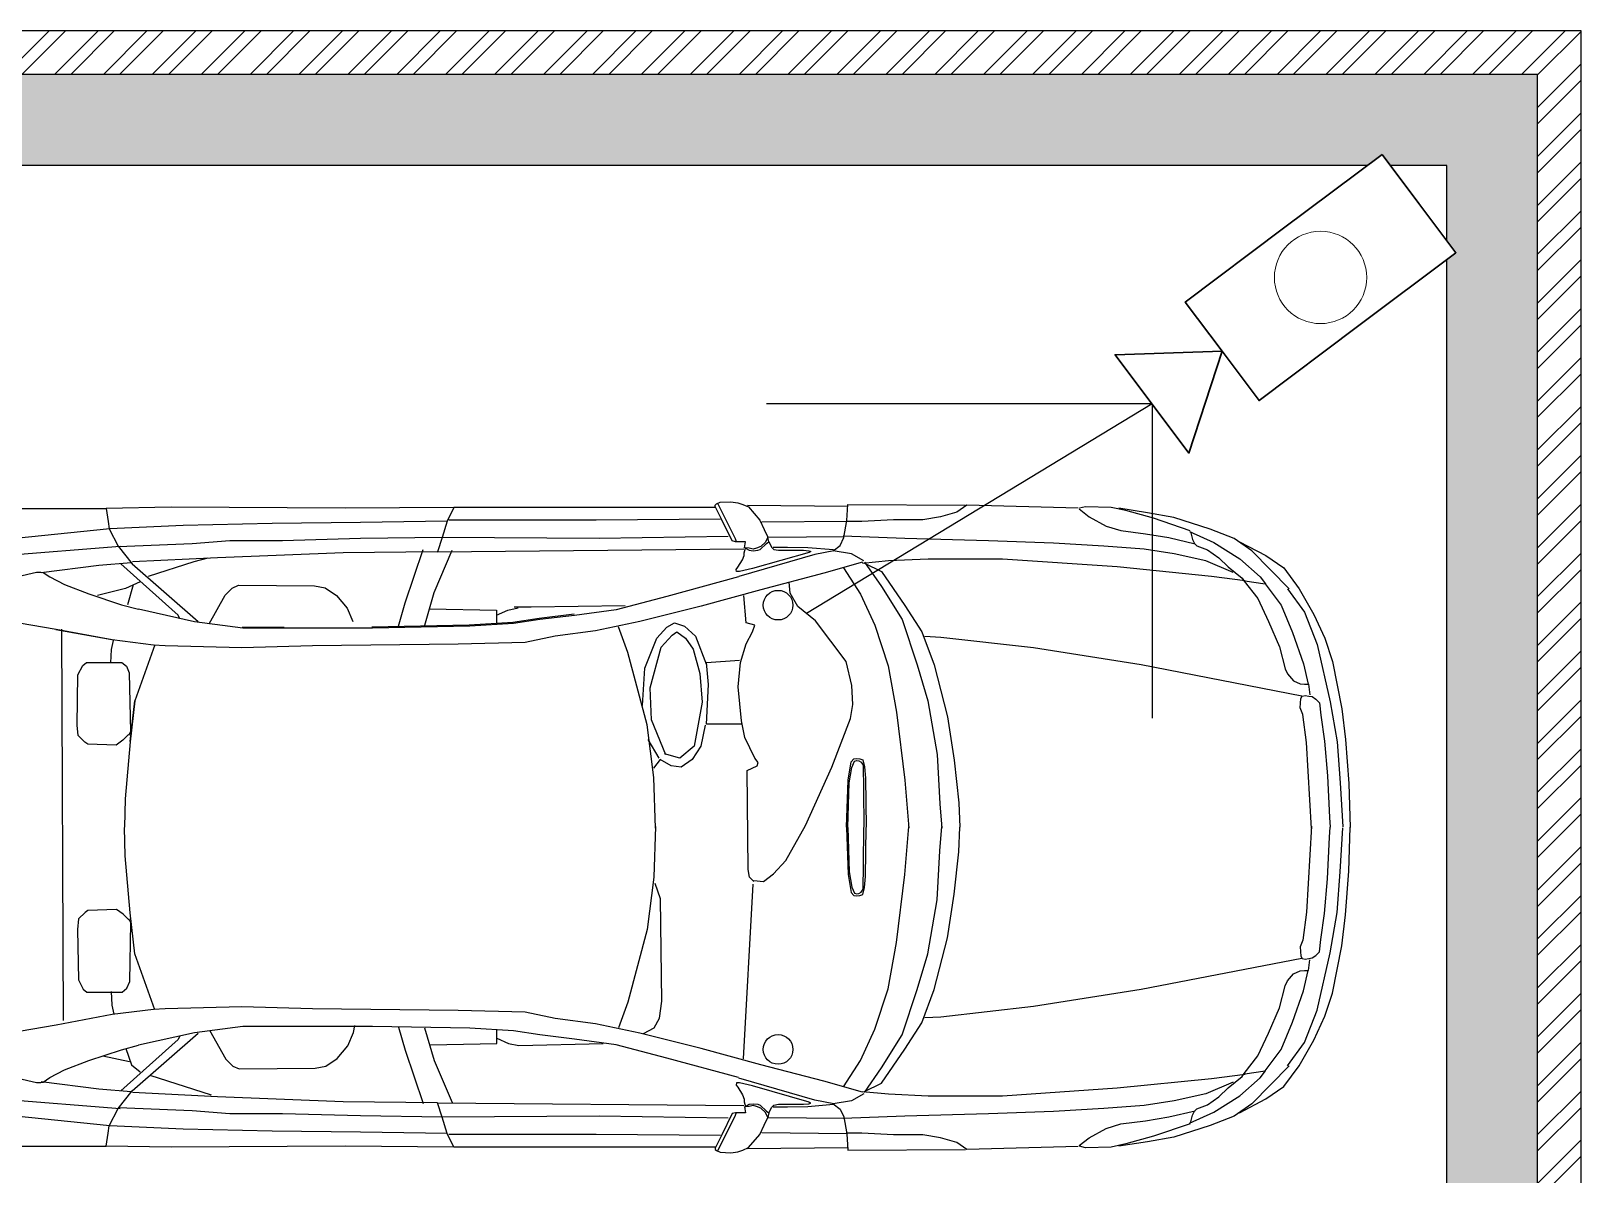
# Model space of a CAD drawing. Header units: millimetres. Extents: x 10193 to 57833, y 9963 to 44360.
# Drawn here: x 53564 to 57833, y 39552 to 42703 of the extents above; entities that cross this region are included whole.
import ezdxf

# ---------------------------------------------------------------- set-up
doc = ezdxf.new("R2010")
doc.units = ezdxf.units.MM
doc.set_wipeout_variables(frame=1)
for name, color, linetype in [('free-dwg.com', 7, 'Continuous'), ('Камеры', 7, 'Continuous'), ('Стены', 7, 'Continuous')]:
    doc.layers.add(name, color=color, linetype=linetype)

# ---------------------------------------------------------------- blocks, each defined once
blk = doc.blocks.new('видеокамера с поворотным устройством')
blk.add_wipeout([(0, 2), (8, 2), (8, -2), (0, -2)])
at = {"color": 0, "lineweight": 20}
blk.add_circle((4, 0), 1.5, dxfattribs=at)
blk.add_wipeout([(8, 0), (10.849, 2), (10.849, -2)])
at = {"color": 0, "lineweight": 30}
blk.add_lwpolyline([(0, -2), (0, 0), (0, 2), (4, 2), (8, 2), (8, 0), (8, -2), (4, -2)], close=True, dxfattribs=at)
blk.add_lwpolyline([(8, 0), (10.849, -2), (10.849, 2), (8, 0)], dxfattribs=at)

msp = doc.modelspace()

# ---------------------------------------------------------------- hatches: boundary and pattern name
at = {"layer": 'Стены'}
h = msp.add_hatch(dxfattribs=at)
h.set_pattern_fill('ANSI32', color=256, scale=10)
h.paths.add_polyline_path([(57833.4, 42702.7), (10593.4, 42702.7), (10593.4, 9962.7), (26833.4, 9962.7), (26833.4, 14962.7), (57833.4, 14962.7)])
h.paths.add_polyline_path([(10713.4, 42582.7), (57713.4, 42582.7), (57713.4, 15082.7), (26713.4, 15082.7), (26713.4, 10082.7), (10713.4, 10082.7)], flags=16)
h.paths.add_polyline_path([(10963.4, 42332.7), (57463.4, 42332.7), (57463.4, 15332.7), (26463.4, 15332.7), (26463.4, 10332.7), (10963.4, 10332.7)], flags=0)
h.paths.add_polyline_path([(57463.4, 42332.7), (10963.4, 42332.7), (10963.4, 10332.7), (26463.4, 10332.7), (26463.4, 15332.7), (57463.4, 15332.7)], flags=0)
h = msp.add_hatch(dxfattribs=at)
h.set_pattern_fill('ANSI36', color=256, scale=10)
h.paths.add_polyline_path([(57713.4, 42582.7), (10713.4, 42582.7), (10713.4, 10082.7), (26713.4, 10082.7), (26713.4, 15082.7), (57713.4, 15082.7)])
h.paths.add_polyline_path([(10963.4, 42332.7), (57463.4, 42332.7), (57463.4, 15332.7), (26463.4, 15332.7), (26463.4, 10332.7), (10963.4, 10332.7)], flags=16)

# ---------------------------------------------------------------- linework, layer by layer
at = {"layer": 'free-dwg.com'}
for p, q in [((53373.5, 41387.4), (53771.2, 41387.4)), ((53949.6, 41390.9), (53771.2, 41387.4)), ((53771.2, 41387.4), (53776.3, 41352)), ((54429.3, 41388.1), (53949.6, 41390.9)), ((54728.3, 41390.2), (54429.3, 41388.1)), ((54728.3, 41390.2), (54709.8, 41353)), ((55450, 41390.2), (54728.3, 41390.2)), ((55448.3, 41396.5), (55451.8, 41400.1)), ((55448.3, 41393), (55448.3, 41396.5)), ((55467.1, 41356.7), (55448.3, 41393)), ((55451.8, 41400.1), (55462.4, 41404.7)), ((55455.4, 41400.1), (55503.4, 41305.2)), ((55462.4, 41404.7), (55491.7, 41405.9)), ((55491.7, 41405.9), (55510.5, 41403.6)), ((55510.5, 41403.6), (55524.5, 41398.9)), ((55524.5, 41398.9), (55539.8, 41391.9)), ((55813.5, 41392.8), (55537.6, 41395.5)), ((55539.8, 41391.9), (55571.4, 41355.6)), ((55811.5, 41354.2), (55813.6, 41399)), ((55813.6, 41399), (56137.6, 41396.8)), ((56114.1, 41377.7), (56069.4, 41364.9)), ((56141.8, 41396.8), (56114.1, 41377.7)), ((56448.7, 41388.3), (56141.8, 41396.8)), ((56450.9, 41386.2), (56478.6, 41364.9)), ((56468.6, 41392.4), (56451.6, 41388.2)), ((56538.9, 41390.3), (56468.6, 41392.4)), ((56579.4, 41381.8), (56538.9, 41390.3)), ((56639.1, 41375.4), (56560.3, 41388.2)), ((56656.2, 41360.5), (56579.4, 41381.8)), ((56711.6, 41362.6), (56639.1, 41375.4)), ((53781.3, 41331.7), (53485, 41301.3)), ((53776.3, 41352), (53778.8, 41331.7)), ((53778.8, 41331.7), (53804.1, 41283.6)), ((53983.1, 41340.7), (53781.3, 41331.7)), ((54228.5, 41346.3), (53983.1, 41340.7)), ((54471.1, 41349.1), (54228.5, 41346.3)), ((54709.8, 41353), (54471.1, 41349.1)), ((54709.8, 41353), (54696.5, 41308)), ((55121, 41355.7), (54715.1, 41355.7)), ((55463.3, 41358.3), (55121, 41355.7)), ((55495.2, 41298.2), (55467.1, 41356.7)), ((55571.4, 41355.6), (55583.1, 41329.8)), ((55577.4, 41350.4), (55810.9, 41353)), ((55583.1, 41329.8), (55593.7, 41308.7)), ((55802.9, 41307.4), (55811.5, 41354.2)), ((55852, 41352.1), (55809.3, 41352.1)), ((55939.3, 41356.4), (55852, 41352.1)), ((56020.3, 41356.4), (55939.3, 41356.4)), ((56069.4, 41364.9), (56020.3, 41356.4)), ((56478.6, 41364.9), (56525.5, 41339.3)), ((56525.5, 41339.3), (56566, 41326.6)), ((56756.4, 41326.4), (56656.2, 41360.5)), ((56811.8, 41330.7), (56711.6, 41362.6)), ((56877.8, 41305.1), (56811.8, 41330.7)), ((54008.2, 41290.6), (53804.6, 41282.2)), ((54111.3, 41298.9), (54008.2, 41290.6)), ((54256.4, 41298.9), (54111.3, 41298.9)), ((54471.1, 41304.5), (54256.4, 41298.9)), ((54696.5, 41308), (54471.1, 41304.5)), ((54696.5, 41308), (54683.2, 41268.2)), ((55129, 41305.3), (54696.5, 41308)), ((55484.5, 41310.6), (55129, 41305.3)), ((55504.6, 41295.8), (55495.2, 41298.2)), ((55503.4, 41305.2), (55505.8, 41297)), ((55531.6, 41295.8), (55504.6, 41295.8)), ((55529.2, 41279.4), (55531.6, 41295.8)), ((55572.6, 41274.7), (55590.2, 41291.1)), ((55586.6, 41294.7), (55573.8, 41282.9)), ((55593.7, 41308.7), (55586.6, 41294.7)), ((55590.2, 41291.1), (55596, 41295.8)), ((55596, 41295.8), (55593.7, 41308.7)), ((55594.3, 41308.6), (55700.3, 41309.6)), ((55596, 41295.8), (55604.2, 41280.6)), ((55700.3, 41309.6), (55801.3, 41310.6)), ((55792.3, 41286.1), (55802.9, 41307.4)), ((55971.3, 41305.3), (55800.8, 41311.7)), ((56201.5, 41298.9), (55971.3, 41305.3)), ((56380.5, 41292.5), (56201.5, 41298.9)), ((56519.1, 41284), (56380.5, 41292.5)), ((56566, 41326.6), (56634.2, 41318)), ((56634.2, 41318), (56698.1, 41307.4)), ((56698.1, 41307.4), (56770.6, 41290.4)), ((56754.8, 41324.4), (56822.1, 41294.3)), ((56757.6, 41324.4), (56763.1, 41302.5)), ((56763.1, 41302.5), (56768.5, 41291.5)), ((56768.5, 41291.5), (56775.4, 41284.7)), ((56822.1, 41294.3), (56893.4, 41249)), ((56926.9, 41271), (56877.8, 41305.1)), ((56893.1, 41296.1), (56965.6, 41257.8)), ((53487.5, 41258.3), (53809.2, 41283.6)), ((53804.1, 41283.6), (53842.1, 41235.6)), ((54077.9, 41251.6), (53843.6, 41240.4)), ((54013.1, 41241.2), (54051.4, 41251.8)), ((54423.7, 41265.5), (54077.9, 41251.6)), ((54683, 41268.3), (54423.7, 41265.5)), ((54642.9, 41273.4), (54593.2, 41127.1)), ((54723, 41271.6), (54673.2, 41155.4)), ((54683.2, 41268.2), (55527, 41276.2)), ((55510.5, 41225.6), (55523.3, 41246.6)), ((55722.6, 41261.2), (55513.5, 41200.6)), ((55523.3, 41246.6), (55528, 41258.4)), ((55528, 41265.4), (55531.6, 41278.3)), ((55528, 41258.4), (55528, 41265.4)), ((55532.7, 41279.4), (55530.4, 41278.3)), ((55531.6, 41278.3), (55542.1, 41272.4)), ((55542.1, 41278.3), (55532.7, 41279.4)), ((55552.7, 41275.9), (55542.1, 41278.3)), ((55542.1, 41272.4), (55552.7, 41271.2)), ((55707.4, 41266.5), (55551.5, 41222)), ((55562, 41278.3), (55552.7, 41275.9)), ((55552.7, 41271.2), (55565.5, 41272.4)), ((55573.8, 41282.9), (55562, 41278.3)), ((55565.5, 41272.4), (55572.6, 41274.7)), ((55604.2, 41280.6), (55610.1, 41274.7)), ((55647.8, 41280.3), (55608.5, 41280.3)), ((55610.1, 41274.7), (55623, 41272.4)), ((55623, 41272.4), (55692.1, 41272.4)), ((55703.4, 41279.3), (55647.8, 41280.3)), ((55692.1, 41272.4), (55706.2, 41271.2)), ((55774.1, 41273.3), (55703.4, 41279.3)), ((55706.2, 41271.2), (55712.1, 41268.9)), ((55712.1, 41268.9), (55706.2, 41266.5)), ((55775.1, 41271.3), (55722.6, 41261.2)), ((55773.1, 41271.2), (55792.3, 41286.1)), ((55824.2, 41262.7), (55773.1, 41271.2)), ((55858.3, 41243.5), (55824.2, 41262.7)), ((55854.7, 41236.9), (55926, 41244.1)), ((55926, 41244.1), (56035.4, 41248.8)), ((56035.4, 41248.8), (56239.8, 41248.8)), ((56239.8, 41248.8), (56556, 41227.4)), ((56629.9, 41275.5), (56519.1, 41284)), ((56713, 41262.7), (56629.9, 41275.5)), ((56800.4, 41243.5), (56713, 41262.7)), ((56775.4, 41284.7), (56804.2, 41273.7)), ((56804.2, 41273.7), (56835.8, 41251.8)), ((56835.8, 41251.8), (56861.8, 41227.1)), ((56893.4, 41249), (56949.7, 41199.7)), ((57029.2, 41166.7), (56926.9, 41271)), ((56965.6, 41257.8), (57014.6, 41223.7)), ((53527.8, 41200.5), (53579.2, 41212.6)), ((53579.2, 41212.6), (53591.2, 41212.6)), ((53591.2, 41212.6), (53597.3, 41211.1)), ((53751, 41230.5), (53591.4, 41210.2)), ((53597.3, 41211.1), (53615.4, 41199)), ((53839.6, 41238.1), (53751, 41230.5)), ((53968.8, 41093.8), (53811.7, 41235.6)), ((53842.1, 41235.6), (54024.5, 41076.1)), ((53887.6, 41200.8), (54013.1, 41241.2)), ((55505.8, 41219.7), (55510.5, 41225.6)), ((55506.9, 41213.9), (55505.8, 41219.7)), ((55515.1, 41213.9), (55506.9, 41213.9)), ((55551.5, 41222), (55515.1, 41213.9)), ((55747.9, 41209.2), (55574.6, 41163.8)), ((55854, 41239.5), (55747.9, 41209.2)), ((55802.2, 41224.4), (55849, 41151.7)), ((55859.4, 41240), (55906.3, 41172.5)), ((55859.4, 41237.4), (55906.3, 41214)), ((55906.3, 41214), (55971.3, 41120.5)), ((56556, 41227.4), (56815.2, 41201.3)), ((56875, 41211.6), (56800.4, 41243.5)), ((56815.2, 41201.3), (56907.9, 41189.4)), ((56861.8, 41227.1), (56900.3, 41195.6)), ((57014.6, 41223.7), (57057.2, 41166.2)), ((53615.4, 41199), (53656.2, 41177.9)), ((53656.2, 41177.9), (53722.7, 41152.2)), ((53823.7, 41166.8), (53747.1, 41147.6)), ((53864.2, 41185.9), (53823.7, 41166.8)), ((53845, 41177.4), (53830.1, 41122.1)), ((54098.6, 41149), (54117.9, 41168.4)), ((54117.9, 41168.4), (54135.3, 41176.2)), ((54135.3, 41176.2), (54344.6, 41174.9)), ((54344.6, 41174.9), (54374.5, 41169.2)), ((54374.5, 41169.2), (54405.5, 41148)), ((55512.3, 41199.1), (55315.4, 41145.3)), ((55574.6, 41163.8), (55409.6, 41118.4)), ((55654.8, 41154.3), (55651.8, 41184.6)), ((55906.3, 41172.5), (55963.5, 41081.5)), ((56900.3, 41195.6), (56905.7, 41187.4)), ((56905.7, 41187.4), (56942.8, 41139.4)), ((56907.1, 41188.7), (56963.4, 41180.5)), ((56949.7, 41199.7), (56964.7, 41180.5)), ((56963.4, 41180.5), (57007.3, 41121.6)), ((57025.2, 41166.2), (57072.1, 41102.4)), ((57057.2, 41166.2), (57097.7, 41096)), ((53722.7, 41152.2), (53813.4, 41122)), ((53813.4, 41122), (53859.5, 41109.9)), ((54054.3, 41069.6), (54098.6, 41149)), ((54405.5, 41148), (54434.7, 41113.3)), ((54593.2, 41127.1), (54575.3, 41063)), ((54673.2, 41155.4), (54647.5, 41065.2)), ((55200.6, 41119.2), (54941.6, 41115.6)), ((55315.4, 41145.3), (55175.7, 41108.3)), ((55409.6, 41118.4), (55241.3, 41076.4)), ((55533.5, 41072.5), (55527.4, 41148.2)), ((55676, 41117.9), (55654.8, 41154.3)), ((55724.5, 41078.5), (55676, 41117.9)), ((55849, 41151.7), (55888, 41065.9)), ((55971.3, 41120.5), (56018.1, 41047.7)), ((56942.8, 41139.4), (56973, 41076.3)), ((57007.3, 41121.6), (57038.8, 41046.2)), ((54014.6, 41075.4), (53859.5, 41109.9)), ((53973.9, 41083.7), (53968.8, 41093.8)), ((54147.5, 41058.2), (54014.6, 41075.4)), ((54434.7, 41113.3), (54450.3, 41076.5)), ((54661.4, 41111.3), (54845.7, 41107.8)), ((54891.5, 41073.8), (54770.9, 41066.1)), ((54845.7, 41093.8), (54877.7, 41107.9)), ((54845.7, 41107.8), (54845.8, 41071.8)), ((54877.7, 41107.9), (54905.7, 41114)), ((54963.7, 41084.9), (54891.5, 41073.8)), ((54965.3, 41081.4), (54893.1, 41070.5)), ((54941.6, 41115.6), (54894.8, 41115.6)), ((55059.6, 41097), (54963.7, 41084.9)), ((55061.2, 41093.2), (54965.3, 41081.4)), ((55175.7, 41108.3), (55061.2, 41093.2)), ((55241.3, 41076.4), (55118.5, 41051.1)), ((55809.5, 40966.4), (55724.5, 41078.5)), ((55963.5, 41081.5), (56005.1, 40956.7)), ((56973, 41076.3), (57003.2, 41006.4)), ((57072.1, 41102.4), (57106.2, 41012.9)), ((57097.7, 41096), (57127.5, 41030)), ((53633.6, 41054.1), (53530.8, 41072.2)), ((53786.2, 41025.5), (53632, 41053.8)), ((53787.7, 41025.4), (53633.6, 41054.1)), ((53648, 41055), (53652.1, 39977.8)), ((54261.6, 41059.7), (54145.9, 41059.4)), ((54263.1, 41058.2), (54147.5, 41058.2)), ((54504.3, 41058.2), (54263.1, 41058.2)), ((54770.9, 41066.1), (54502.7, 41060.4)), ((54772.5, 41063.1), (54504.3, 41058.2)), ((54893.1, 41070.5), (54772.5, 41063.1)), ((55007.4, 41036), (54925.1, 41018.9)), ((55118.5, 41051.1), (55007.4, 41036)), ((55208.2, 40991.1), (55181.9, 41062.1)), ((55287.8, 41030), (55315.1, 41060.3)), ((55299.9, 41005.8), (55330.3, 41039.1)), ((55315.1, 41060.3), (55336.3, 41072.5)), ((55330.3, 41039.1), (55342.4, 41048.2)), ((55336.3, 41072.5), (55363.6, 41063.4)), ((55342.4, 41048.2), (55366.7, 41030)), ((55363.6, 41063.4), (55394, 41036.1)), ((55394, 41036.1), (55424.3, 40957.3)), ((55557.7, 41066.4), (55533.5, 41072.5)), ((55533.5, 41014.9), (55551.7, 41048.2)), ((55551.7, 41048.2), (55557.7, 41066.4)), ((55888, 41065.9), (55924.5, 40954.1)), ((56018.1, 41047.7), (56052, 40956.7)), ((56070.2, 41032.1), (56025.9, 41034.7)), ((56325.2, 41003.5), (56070.2, 41032.1)), ((57038.8, 41046.2), (57069, 40959.8)), ((53783.4, 40962.3), (53785.2, 40999.1)), ((53785.2, 40999.1), (53791, 41024.3)), ((53901.4, 41011.5), (53787.7, 41025.4)), ((53904.8, 41012.1), (53849.8, 40857.7)), ((53933.4, 41009.1), (53901.4, 41011.5)), ((54145, 41004.1), (53933.4, 41009.1)), ((54339.4, 41009.1), (54145, 41004.1)), ((54740.5, 41014), (54339.4, 41009.1)), ((54925.1, 41018.9), (54740.5, 41014)), ((55260.8, 40791.3), (55208.2, 40991.1)), ((55254.5, 40948.2), (55287.8, 41030)), ((55269.6, 40893.7), (55299.9, 41005.8)), ((55366.7, 41030), (55387.9, 40999.7)), ((55387.9, 40999.7), (55406.1, 40933.1)), ((55518.3, 40963.4), (55533.5, 41014.9)), ((56621.8, 40956.7), (56325.2, 41003.5)), ((57003.2, 41006.4), (57018.3, 40946.1)), ((57106.2, 41012.9), (57142.5, 40855.3)), ((57127.5, 41030), (57148.9, 40966.1)), ((53693.2, 40929.4), (53706.2, 40955.6)), ((53706.2, 40955.6), (53716.7, 40963.5)), ((53716.7, 40963.5), (53813.6, 40963.7)), ((53813.6, 40963.7), (53826.7, 40953.3)), ((53826.7, 40953.3), (53834.6, 40935)), ((55248.4, 40845.2), (55254.5, 40948.2)), ((55424.3, 40963.4), (55515.3, 40969.4)), ((55430.4, 40902.8), (55424.3, 40963.4)), ((55512.2, 40896.7), (55518.3, 40963.4)), ((55824.6, 40899.8), (55809.5, 40966.4)), ((55924.5, 40954.1), (55947.9, 40826.7)), ((56005.1, 40956.7), (56033.8, 40857.9)), ((56052, 40956.7), (56088.4, 40813.7)), ((57064.1, 40870.9), (56621.8, 40956.7)), ((57018.3, 40946.1), (57025.1, 40932.4)), ((57069, 40959.8), (57081.4, 40903.6)), ((57148.9, 40966.1), (57174.4, 40836.2)), ((53691, 40790.7), (53693.2, 40929.4)), ((53834.6, 40935), (53837.7, 40772.8)), ((55406.1, 40933.1), (55412.2, 40854.3)), ((55424.3, 40793.7), (55430.4, 40902.8)), ((57025.1, 40932.4), (57041.6, 40913.2)), ((57041.6, 40913.2), (57059.4, 40905)), ((57059.4, 40905), (57071.8, 40903.6)), ((57071.8, 40903.6), (57082.7, 40903.6)), ((57082.7, 40903.6), (57086.9, 40874.8)), ((55272.6, 40805.8), (55269.6, 40893.7)), ((55521.3, 40802.8), (55512.2, 40896.7)), ((55827.7, 40848.2), (55824.6, 40899.8)), ((57060.1, 40838.7), (57061.8, 40864.3)), ((57061.8, 40864.3), (57065.2, 40871.1)), ((57065.2, 40871.1), (57073.7, 40872.8)), ((57073.7, 40872.8), (57084, 40871.1)), ((57084, 40871.1), (57092.5, 40869.4)), ((57092.5, 40869.4), (57102.8, 40862.6)), ((57102.8, 40862.6), (57113, 40852.4)), ((53848.8, 40858), (53836, 40745.5)), ((53849.8, 40857.7), (53836.7, 40745.2)), ((55412.2, 40854.3), (55390.9, 40733.1)), ((55821.6, 40808.9), (55827.7, 40848.2)), ((55947.9, 40826.7), (55971.3, 40639.6)), ((56033.8, 40857.9), (56059.8, 40709.8)), ((57066.9, 40820), (57060.1, 40838.7)), ((57077.2, 40743.2), (57066.9, 40820)), ((57113, 40852.4), (57116.4, 40818.3)), ((57116.4, 40818.3), (57126.6, 40746.7)), ((57142.5, 40855.3), (57161.6, 40744.6)), ((57174.4, 40836.2), (57185.1, 40751)), ((53693.7, 40762), (53691, 40790.7)), ((55279.2, 40646.7), (55260.8, 40791.3)), ((55312.1, 40708.9), (55272.6, 40805.8)), ((55421.3, 40790.7), (55409.1, 40733.1)), ((55521.3, 40793.7), (55424.3, 40793.7)), ((55530.4, 40757.3), (55521.3, 40802.8)), ((55770, 40675.5), (55821.6, 40808.9)), ((56088.4, 40813.7), (56106.6, 40694.2)), ((53712.1, 40743.7), (53693.7, 40762)), ((53720, 40738.5), (53712.1, 40743.7)), ((53798.5, 40736.1), (53720, 40738.5)), ((53816.8, 40749.2), (53798.5, 40736.1)), ((53832.5, 40765), (53816.8, 40749.2)), ((53836.7, 40745.2), (53823.6, 40588.2)), ((53837.7, 40772.8), (53832.5, 40762.4)), ((55293.9, 40699.8), (55263.6, 40751.3)), ((55390.9, 40733.1), (55351.5, 40699.8)), ((55409.1, 40733.1), (55384.9, 40696.7)), ((55557.7, 40699.8), (55530.4, 40757.3)), ((57090.8, 40506.2), (57077.2, 40743.2)), ((57126.6, 40746.7), (57135.2, 40651.2)), ((57161.6, 40744.6), (57170.2, 40632.4)), ((57185.1, 40751), (57193.6, 40630.3)), ((55296.9, 40696.7), (55278.7, 40672.5)), ((55327.2, 40678.6), (55296.9, 40696.7)), ((55351.5, 40699.8), (55309, 40711.9)), ((55384.9, 40696.7), (55354.5, 40675.5)), ((55566.8, 40687.6), (55557.7, 40699.8)), ((55814.7, 40639.3), (55822.9, 40689.5)), ((55822.9, 40689.5), (55830.2, 40697.7)), ((55824.7, 40674), (55832, 40691.3)), ((55830.2, 40697.7), (55838.4, 40698.6)), ((55832, 40691.3), (55838.4, 40693.1)), ((55838.4, 40698.6), (55846.6, 40697.7)), ((55838.4, 40693.1), (55843.9, 40692.2)), ((55843.9, 40692.2), (55850.3, 40688.6)), ((55846.6, 40697.7), (55854.9, 40695)), ((55854.9, 40695), (55859.4, 40675.8)), ((56059.8, 40709.8), (56067.6, 40574.6)), ((56106.6, 40694.2), (56119.6, 40577.2)), ((55284.5, 40507.3), (55279.2, 40646.7)), ((55354.5, 40675.5), (55327.2, 40678.6)), ((55536.5, 40666.4), (55563.8, 40678.6)), ((55539.5, 40393.7), (55536.5, 40666.4)), ((55563.8, 40678.6), (55566.8, 40687.6)), ((55697.3, 40514.9), (55770, 40675.5)), ((55817.4, 40632), (55824.7, 40674)), ((55850.3, 40688.6), (55855.8, 40680.4)), ((55855.8, 40680.4), (55856.7, 40612.8)), ((55859.4, 40675.8), (55862.2, 40644.8)), ((57135.2, 40651.2), (57140.3, 40536.9)), ((55810.1, 40509.7), (55814.7, 40639.3)), ((55813.8, 40509.7), (55817.4, 40632)), ((55856.7, 40612.8), (55857.6, 40509.7)), ((55862.2, 40644.8), (55864, 40509.7)), ((55971.3, 40639.6), (55981.7, 40507)), ((57170.2, 40632.4), (57177.4, 40510.6)), ((57193.6, 40630.3), (57198, 40509.3)), ((53823.6, 40588.2), (53821, 40509.7)), ((56067.6, 40574.6), (56072.8, 40507)), ((56119.6, 40577.2), (56122.2, 40509.6)), ((57140.3, 40536.9), (57142, 40509.6)), ((53823.6, 40430.9), (53821, 40509.4)), ((55284.5, 40511.8), (55279.2, 40372.4)), ((55642.7, 40418), (55697.3, 40514.9)), ((55810.1, 40509.4), (55814.7, 40379.8)), ((55813.8, 40509.4), (55817.4, 40387.1)), ((55856.7, 40406.3), (55857.6, 40509.4)), ((55862.2, 40374.3), (55864, 40509.4)), ((55971.3, 40379.5), (55981.7, 40512.1)), ((56067.6, 40444.5), (56072.8, 40512.1)), ((56119.6, 40441.9), (56122.2, 40509.5)), ((57090.8, 40512.9), (57077.2, 40275.9)), ((57135.2, 40367.9), (57140.3, 40482.2)), ((57140.3, 40482.2), (57142, 40509.5)), ((57170.2, 40386.7), (57177.4, 40508.5)), ((57193.6, 40388.8), (57198, 40509.8)), ((56059.8, 40309.4), (56067.6, 40444.5)), ((56106.6, 40325), (56119.6, 40441.9)), ((53836.7, 40273.9), (53823.6, 40430.9)), ((55542.6, 40372.5), (55539.5, 40393.7)), ((55609.3, 40381.6), (55642.7, 40418)), ((55855.8, 40338.8), (55856.7, 40406.3)), ((55279.2, 40372.4), (55260.8, 40227.8)), ((55298.2, 40312.8), (55283.4, 40354.3)), ((55526.2, 39871.9), (55552.9, 40353)), ((55554.7, 40360.4), (55542.6, 40372.5)), ((55554.7, 40363.4), (55582, 40360.4)), ((55582, 40360.4), (55609.3, 40381.6)), ((55814.7, 40379.8), (55822.9, 40329.6)), ((55817.4, 40387.1), (55824.7, 40345.1)), ((55859.4, 40343.3), (55862.2, 40374.3)), ((55947.9, 40192.4), (55971.3, 40379.5)), ((57126.6, 40272.5), (57135.2, 40367.9)), ((57161.6, 40274.5), (57170.2, 40386.7)), ((57185.1, 40268.1), (57193.6, 40388.8)), ((55301.2, 40031), (55298.2, 40312.8)), ((55822.9, 40329.6), (55830.2, 40321.4)), ((55824.7, 40345.1), (55832, 40327.8)), ((55830.2, 40321.4), (55838.4, 40320.5)), ((55832, 40327.8), (55838.4, 40326)), ((55838.4, 40326), (55843.9, 40326.9)), ((55838.4, 40320.5), (55846.6, 40321.4)), ((55843.9, 40326.9), (55850.3, 40330.5)), ((55846.6, 40321.4), (55854.9, 40324.2)), ((55850.3, 40330.5), (55855.8, 40338.8)), ((55854.9, 40324.2), (55859.4, 40343.3)), ((56033.8, 40161.2), (56059.8, 40309.4)), ((56088.4, 40205.4), (56106.6, 40325)), ((53712.8, 40275.3), (53694.4, 40257)), ((53720.6, 40280.6), (53712.8, 40275.3)), ((53799.2, 40283.2), (53720.6, 40280.6)), ((53817.5, 40270.1), (53799.2, 40283.2)), ((53833.2, 40254.4), (53817.5, 40270.1)), ((53849.8, 40161.4), (53836.7, 40273.9)), ((57077.2, 40275.9), (57066.9, 40199.1)), ((57116.4, 40200.8), (57126.6, 40272.5)), ((57142.5, 40163.8), (57161.6, 40274.5)), ((57174.4, 40182.9), (57185.1, 40268.1)), ((53694.4, 40257), (53691.8, 40228.2)), ((53691.8, 40228.2), (53694.4, 40089.6)), ((53838.4, 40246.6), (53833.2, 40257)), ((53835.8, 40084.4), (53838.4, 40246.6)), ((55260.8, 40227.8), (55208.2, 40028)), ((55924.5, 40065), (55947.9, 40192.4)), ((56052, 40062.4), (56088.4, 40205.4)), ((57066.9, 40199.1), (57060.1, 40180.4)), ((57060.1, 40180.4), (57061.8, 40154.8)), ((57113, 40166.7), (57116.4, 40200.8)), ((57148.9, 40053), (57174.4, 40182.9)), ((53904.8, 40007), (53849.8, 40161.4)), ((56005.1, 40062.4), (56033.8, 40161.2)), ((57064.1, 40148.2), (56621.8, 40062.4)), ((57061.8, 40154.8), (57065.2, 40148)), ((57065.2, 40148), (57073.7, 40146.3)), ((57073.7, 40146.3), (57084, 40148)), ((57082.7, 40115.5), (57086.9, 40144.3)), ((57084, 40148), (57092.5, 40149.7)), ((57092.5, 40149.7), (57102.8, 40156.5)), ((57102.8, 40156.5), (57113, 40166.7)), ((57106.2, 40006.2), (57142.5, 40163.8)), ((57025.1, 40086.7), (57041.6, 40105.9)), ((57041.6, 40105.9), (57059.4, 40114.1)), ((57059.4, 40114.1), (57071.8, 40115.5)), ((57069, 40059.3), (57081.4, 40115.5)), ((57071.8, 40115.5), (57082.7, 40115.5)), ((53694.4, 40089.6), (53707.5, 40063.4)), ((53707.5, 40063.4), (53718, 40055.6)), ((53718, 40055.6), (53814.9, 40055.6)), ((53784.7, 40056.9), (53786.6, 40020.1)), ((53814.9, 40055.6), (53828, 40066.1)), ((53828, 40066.1), (53835.8, 40084.4)), ((55888, 39953.2), (55924.5, 40065)), ((55963.5, 39937.6), (56005.1, 40062.4)), ((56018.1, 39971.4), (56052, 40062.4)), ((56621.8, 40062.4), (56325.2, 40015.6)), ((57003.2, 40012.7), (57018.3, 40073)), ((57018.3, 40073), (57025.1, 40086.7)), ((57038.8, 39972.9), (57069, 40059.3)), ((57127.5, 39989.2), (57148.9, 40053)), ((53786.6, 40020.1), (53792.4, 39995)), ((53901.4, 40007.6), (53787.7, 39993.7)), ((53933.4, 40010), (53901.4, 40007.6)), ((54145, 40015), (53933.4, 40010)), ((54339.4, 40010), (54145, 40015)), ((54740.5, 40005.1), (54339.4, 40010)), ((55208.2, 40028), (55181.9, 39957)), ((55295.3, 39983.6), (55301.2, 40031)), ((56325.2, 40015.6), (56070.2, 39987)), ((56973, 39942.8), (57003.2, 40012.7)), ((57072.1, 39916.8), (57106.2, 40006.2)), ((53633.6, 39965), (53530.8, 39946.9)), ((53787.7, 39993.7), (53633.6, 39965)), ((54451.9, 39944.6), (54455.8, 39964)), ((54925.1, 40000.2), (54740.5, 40005.1)), ((55007.4, 39983.1), (54925.1, 40000.2)), ((55118.5, 39968), (55007.4, 39983.1)), ((55241.3, 39942.7), (55118.5, 39968)), ((55280.4, 39956.9), (55295.3, 39983.6)), ((55971.3, 39898.6), (56018.1, 39971.4)), ((56070.2, 39987), (56025.9, 39984.4)), ((57007.3, 39897.5), (57038.8, 39972.9)), ((57097.7, 39923.1), (57127.5, 39989.2)), ((53968.8, 39925.3), (53811.7, 39783.6)), ((53842.1, 39783.6), (54024.5, 39943)), ((54014.6, 39943.7), (53859.5, 39909.2)), ((53973.9, 39935.4), (53968.8, 39925.3)), ((54147.5, 39960.9), (54014.6, 39943.7)), ((54055.9, 39950.5), (54100.4, 39871.1)), ((54263.1, 39960.9), (54147.5, 39960.9)), ((54504.3, 39960.9), (54263.1, 39960.9)), ((54436.4, 39907.9), (54451.9, 39944.6)), ((54772.5, 39956), (54504.3, 39960.9)), ((54595, 39894.4), (54576.9, 39958.5)), ((54675.1, 39866.4), (54649, 39956.5)), ((54893.1, 39948.6), (54772.5, 39956)), ((54847.4, 39914.5), (54847.4, 39950.5)), ((54847.4, 39928.5), (54879.4, 39914.5)), ((54965.3, 39937.7), (54893.1, 39948.6)), ((55061.2, 39925.9), (54965.3, 39937.7)), ((55175.7, 39910.8), (55061.2, 39925.9)), ((55409.6, 39900.7), (55241.3, 39942.7)), ((55250.7, 39942), (55280.4, 39956.9)), ((55849, 39867.5), (55888, 39953.2)), ((55906.3, 39846.7), (55963.5, 39937.6)), ((56942.8, 39879.7), (56973, 39942.8)), ((57057.2, 39852.9), (57097.7, 39923.1)), ((53722.7, 39866.9), (53813.4, 39897.1)), ((53835.1, 39863.4), (53761.4, 39878.9)), ((53813.4, 39897.1), (53859.5, 39909.2)), ((53825.4, 39900.1), (53840.9, 39855.6)), ((54407.3, 39873), (54436.4, 39907.9)), ((54645, 39748.3), (54595, 39894.4)), ((54663.1, 39910.5), (54847.4, 39914.5)), ((54879.4, 39914.5), (54907.5, 39908.4)), ((54907.5, 39908.4), (55139.9, 39914.5)), ((55315.4, 39873.8), (55175.7, 39910.8)), ((55574.6, 39855.3), (55409.6, 39900.7)), ((55906.3, 39805.1), (55971.3, 39898.6)), ((56905.7, 39831.7), (56942.8, 39879.7)), ((56963.4, 39838.6), (57007.3, 39897.5)), ((57025.2, 39852.9), (57072.1, 39916.8)), ((53615.4, 39820.1), (53656.2, 39841.2)), ((53656.2, 39841.2), (53722.7, 39866.9)), ((53840.9, 39855.6), (53864.1, 39836.3)), ((54100.4, 39871.1), (54119.8, 39851.8)), ((54119.8, 39851.8), (54137.3, 39844)), ((54137.3, 39844), (54346.5, 39846)), ((54346.5, 39846), (54376.3, 39851.7)), ((54376.3, 39851.7), (54407.3, 39873)), ((54725.2, 39750.3), (54675.1, 39866.4)), ((55512.3, 39820), (55315.4, 39873.8)), ((55747.9, 39809.9), (55574.6, 39855.3)), ((55802.2, 39794.7), (55849, 39867.5)), ((55859.4, 39779.1), (55906.3, 39846.7)), ((56907.1, 39830.4), (56963.4, 39838.6)), ((57029.2, 39852.4), (56926.9, 39748.1)), ((56949.7, 39819.4), (56964.7, 39838.6)), ((57014.6, 39795.4), (57057.2, 39852.9)), ((53527.8, 39818.6), (53579.2, 39806.5)), ((53579.2, 39806.5), (53591.2, 39806.5)), ((53591.2, 39806.5), (53597.3, 39808)), ((53751, 39788.6), (53591.4, 39808.9)), ((53597.3, 39808), (53615.4, 39820.1)), ((53891.2, 39826.6), (54059.8, 39772.4)), ((55506.9, 39805.3), (55505.8, 39799.4)), ((55505.8, 39799.4), (55510.5, 39793.5)), ((55515.1, 39805.3), (55506.9, 39805.3)), ((55510.5, 39793.5), (55523.3, 39772.5)), ((55722.6, 39757.9), (55513.5, 39818.5)), ((55551.5, 39797.1), (55515.1, 39805.3)), ((55707.4, 39752.6), (55551.5, 39797.1)), ((55854, 39779.6), (55747.9, 39809.9)), ((55859.4, 39781.7), (55906.3, 39805.1)), ((56556, 39791.7), (56815.2, 39817.8)), ((56875, 39807.5), (56800.4, 39775.6)), ((56815.2, 39817.8), (56907.9, 39829.7)), ((56861.8, 39792), (56900.3, 39823.5)), ((56893.4, 39770.1), (56949.7, 39819.4)), ((56900.3, 39823.5), (56905.7, 39831.7)), ((56965.6, 39761.3), (57014.6, 39795.4)), ((53487.5, 39760.8), (53809.2, 39735.5)), ((53839.6, 39781), (53751, 39788.6)), ((53804.1, 39735.5), (53842.1, 39783.6)), ((54077.9, 39767.5), (53843.6, 39778.7)), ((54423.7, 39753.6), (54077.9, 39767.5)), ((54683, 39750.8), (54423.7, 39753.6)), ((54683.2, 39750.9), (55527, 39742.9)), ((54696.5, 39711.1), (54683.2, 39750.9)), ((55523.3, 39772.5), (55528, 39760.8)), ((55528, 39760.8), (55528, 39753.7)), ((55528, 39753.7), (55531.6, 39740.8)), ((55712.1, 39750.2), (55706.2, 39752.6)), ((55706.2, 39747.9), (55712.1, 39750.2)), ((55775.1, 39747.8), (55722.6, 39757.9)), ((55824.2, 39756.4), (55773.1, 39747.9)), ((55858.3, 39775.6), (55824.2, 39756.4)), ((55854.7, 39782.2), (55926, 39775)), ((55926, 39775), (56035.4, 39770.3)), ((56035.4, 39770.3), (56239.8, 39770.3)), ((56239.8, 39770.3), (56556, 39791.7)), ((56713, 39756.4), (56629.9, 39743.7)), ((56800.4, 39775.6), (56713, 39756.4)), ((56804.2, 39745.4), (56835.8, 39767.3)), ((56822.1, 39724.8), (56893.4, 39770.1)), ((56835.8, 39767.3), (56861.8, 39792)), ((56893.1, 39723), (56965.6, 39761.3)), ((53781.3, 39687.4), (53485, 39717.8)), ((53778.8, 39687.4), (53804.1, 39735.5)), ((54008.2, 39728.5), (53804.6, 39736.9)), ((54111.3, 39720.2), (54008.2, 39728.5)), ((54256.4, 39720.2), (54111.3, 39720.2)), ((54471.1, 39714.6), (54256.4, 39720.2)), ((54696.5, 39711.1), (54471.1, 39714.6)), ((55129, 39713.8), (54696.5, 39711.1)), ((54709.8, 39666.1), (54696.5, 39711.1)), ((55484.5, 39708.5), (55129, 39713.8)), ((55455.4, 39619.1), (55503.4, 39713.9)), ((55495.2, 39720.9), (55467.1, 39662.4)), ((55504.6, 39723.3), (55495.2, 39720.9)), ((55503.4, 39713.9), (55505.8, 39722.1)), ((55531.6, 39723.3), (55504.6, 39723.3)), ((55529.2, 39739.7), (55531.6, 39723.3)), ((55532.7, 39739.7), (55530.4, 39740.8)), ((55531.6, 39740.8), (55542.1, 39746.7)), ((55542.1, 39740.8), (55532.7, 39739.7)), ((55542.1, 39746.7), (55552.7, 39747.9)), ((55552.7, 39743.2), (55542.1, 39740.8)), ((55552.7, 39747.9), (55565.5, 39746.7)), ((55562, 39740.8), (55552.7, 39743.2)), ((55573.8, 39736.2), (55562, 39740.8)), ((55565.5, 39746.7), (55572.6, 39744.4)), ((55572.6, 39744.4), (55590.2, 39728)), ((55586.6, 39724.5), (55573.8, 39736.2)), ((55583.1, 39689.3), (55593.7, 39710.4)), ((55593.7, 39710.4), (55586.6, 39724.5)), ((55590.2, 39728), (55596, 39723.3)), ((55596, 39723.3), (55593.7, 39710.4)), ((55594.3, 39710.5), (55700.3, 39709.5)), ((55596, 39723.3), (55604.2, 39738.5)), ((55604.2, 39738.5), (55610.1, 39744.4)), ((55647.8, 39738.8), (55608.5, 39738.8)), ((55610.1, 39744.4), (55623, 39746.7)), ((55623, 39746.7), (55692.1, 39746.7)), ((55703.4, 39739.8), (55647.8, 39738.8)), ((55692.1, 39746.7), (55706.2, 39747.9)), ((55700.3, 39709.5), (55801.3, 39708.5)), ((55774.1, 39745.8), (55703.4, 39739.8)), ((55773.1, 39747.9), (55792.3, 39733)), ((55792.3, 39733), (55802.9, 39711.7)), ((55971.3, 39713.8), (55800.8, 39707.5)), ((55802.9, 39711.7), (55811.5, 39664.9)), ((56201.5, 39720.2), (55971.3, 39713.8)), ((56380.5, 39726.6), (56201.5, 39720.2)), ((56519.1, 39735.1), (56380.5, 39726.6)), ((56629.9, 39743.7), (56519.1, 39735.1)), ((56634.2, 39701.1), (56698.1, 39711.7)), ((56698.1, 39711.7), (56770.6, 39728.7)), ((56754.8, 39694.7), (56822.1, 39724.8)), ((56757.6, 39694.7), (56763.1, 39716.6)), ((56763.1, 39716.6), (56768.5, 39727.6)), ((56768.5, 39727.6), (56775.4, 39734.4)), ((56775.4, 39734.4), (56804.2, 39745.4)), ((56877.8, 39714), (56811.8, 39688.4)), ((56926.9, 39748.1), (56877.8, 39714)), ((53771.2, 39631.7), (53776.3, 39667.1)), ((53776.3, 39667.1), (53778.8, 39687.4)), ((53983.1, 39678.4), (53781.3, 39687.4)), ((54228.5, 39672.8), (53983.1, 39678.4)), ((54471.1, 39670), (54228.5, 39672.8)), ((54709.8, 39666.1), (54471.1, 39670)), ((54728.3, 39629), (54709.8, 39666.1)), ((55571.4, 39663.6), (55583.1, 39689.3)), ((55577.4, 39668.7), (55810.9, 39666.1)), ((55852, 39667), (55809.3, 39667)), ((55811.5, 39664.9), (55813.6, 39620.1)), ((55939.3, 39662.7), (55852, 39667)), ((56478.6, 39654.2), (56525.5, 39679.8)), ((56525.5, 39679.8), (56566, 39692.5)), ((56566, 39692.5), (56634.2, 39701.1)), ((56756.4, 39692.7), (56656.2, 39658.6)), ((56811.8, 39688.4), (56711.6, 39656.5)), ((53373.5, 39631.7), (53771.2, 39631.7)), ((53949.6, 39628.2), (53771.2, 39631.7)), ((54429.3, 39631), (53949.6, 39628.2)), ((54728.3, 39629), (54429.3, 39631)), ((55121, 39663.4), (54715.1, 39663.4)), ((55450, 39629), (54728.3, 39629)), ((55463.3, 39660.8), (55121, 39663.4)), ((55467.1, 39662.4), (55448.3, 39626.1)), ((55448.3, 39626.1), (55448.3, 39622.6)), ((55448.3, 39622.6), (55451.8, 39619.1)), ((55524.5, 39620.2), (55539.8, 39627.3)), ((55813.5, 39626.3), (55537.6, 39623.7)), ((55539.8, 39627.3), (55571.4, 39663.6)), ((55813.6, 39620.1), (56137.6, 39622.3)), ((56020.3, 39662.7), (55939.3, 39662.7)), ((56069.4, 39654.2), (56020.3, 39662.7)), ((56114.1, 39641.4), (56069.4, 39654.2)), ((56141.8, 39622.3), (56114.1, 39641.4)), ((56448.7, 39630.8), (56141.8, 39622.3)), ((56450.9, 39632.9), (56478.6, 39654.2)), ((56468.6, 39626.7), (56451.6, 39630.9)), ((56538.9, 39628.8), (56468.6, 39626.7)), ((56579.4, 39637.3), (56538.9, 39628.8)), ((56639.1, 39643.7), (56560.3, 39630.9)), ((56656.2, 39658.6), (56579.4, 39637.3)), ((56711.6, 39656.5), (56639.1, 39643.7)), ((55451.8, 39619.1), (55462.4, 39614.4)), ((55462.4, 39614.4), (55491.7, 39613.2)), ((55491.7, 39613.2), (55510.5, 39615.5)), ((55510.5, 39615.5), (55524.5, 39620.2))]:
    msp.add_line(p, q, dxfattribs=at)
for centre in [(55621.7, 41121.3), (55621.7, 39897.8)]:
    msp.add_circle(centre, 40.8, dxfattribs=at)
at = {"layer": 'Стены'}
for p, q in [((57833.4, 42702.7), (15578.4, 42702.7)), ((57833.4, 14962.7), (57833.4, 42702.7)), ((57713.4, 42582.7), (15578.4, 42582.7)), ((57713.4, 15082.7), (57713.4, 42582.7)), ((57463.4, 42332.7), (15578.4, 42332.7)), ((57463.4, 15332.7), (57463.4, 42332.7))]:
    msp.add_line(p, q, dxfattribs=at)

# ---------------------------------------------------------------- next in the draw order: block references
at = {"layer": 'Камеры', "color": 242, "true_color": 0xcd2027, "xscale": 84.73870062199373, "yscale": 84.73870062199373, "zscale": 84.73870062199373, "rotation": 216.885345881416}
msp.add_blockref('видеокамера с поворотным устройством', (57387.1, 42227.4), dxfattribs=at)

# ---------------------------------------------------------------- next in the draw order: linework, layer by layer
at = {"layer": 'Камеры', "color": 242, "true_color": 0xcd2027}
for q in [(55590, 41675.6), (55700.3, 41098.2), (56651.7, 40810)]:
    msp.add_line((56651.7, 41675.6), q, dxfattribs=at)

doc.saveas('drawing.dxf')
